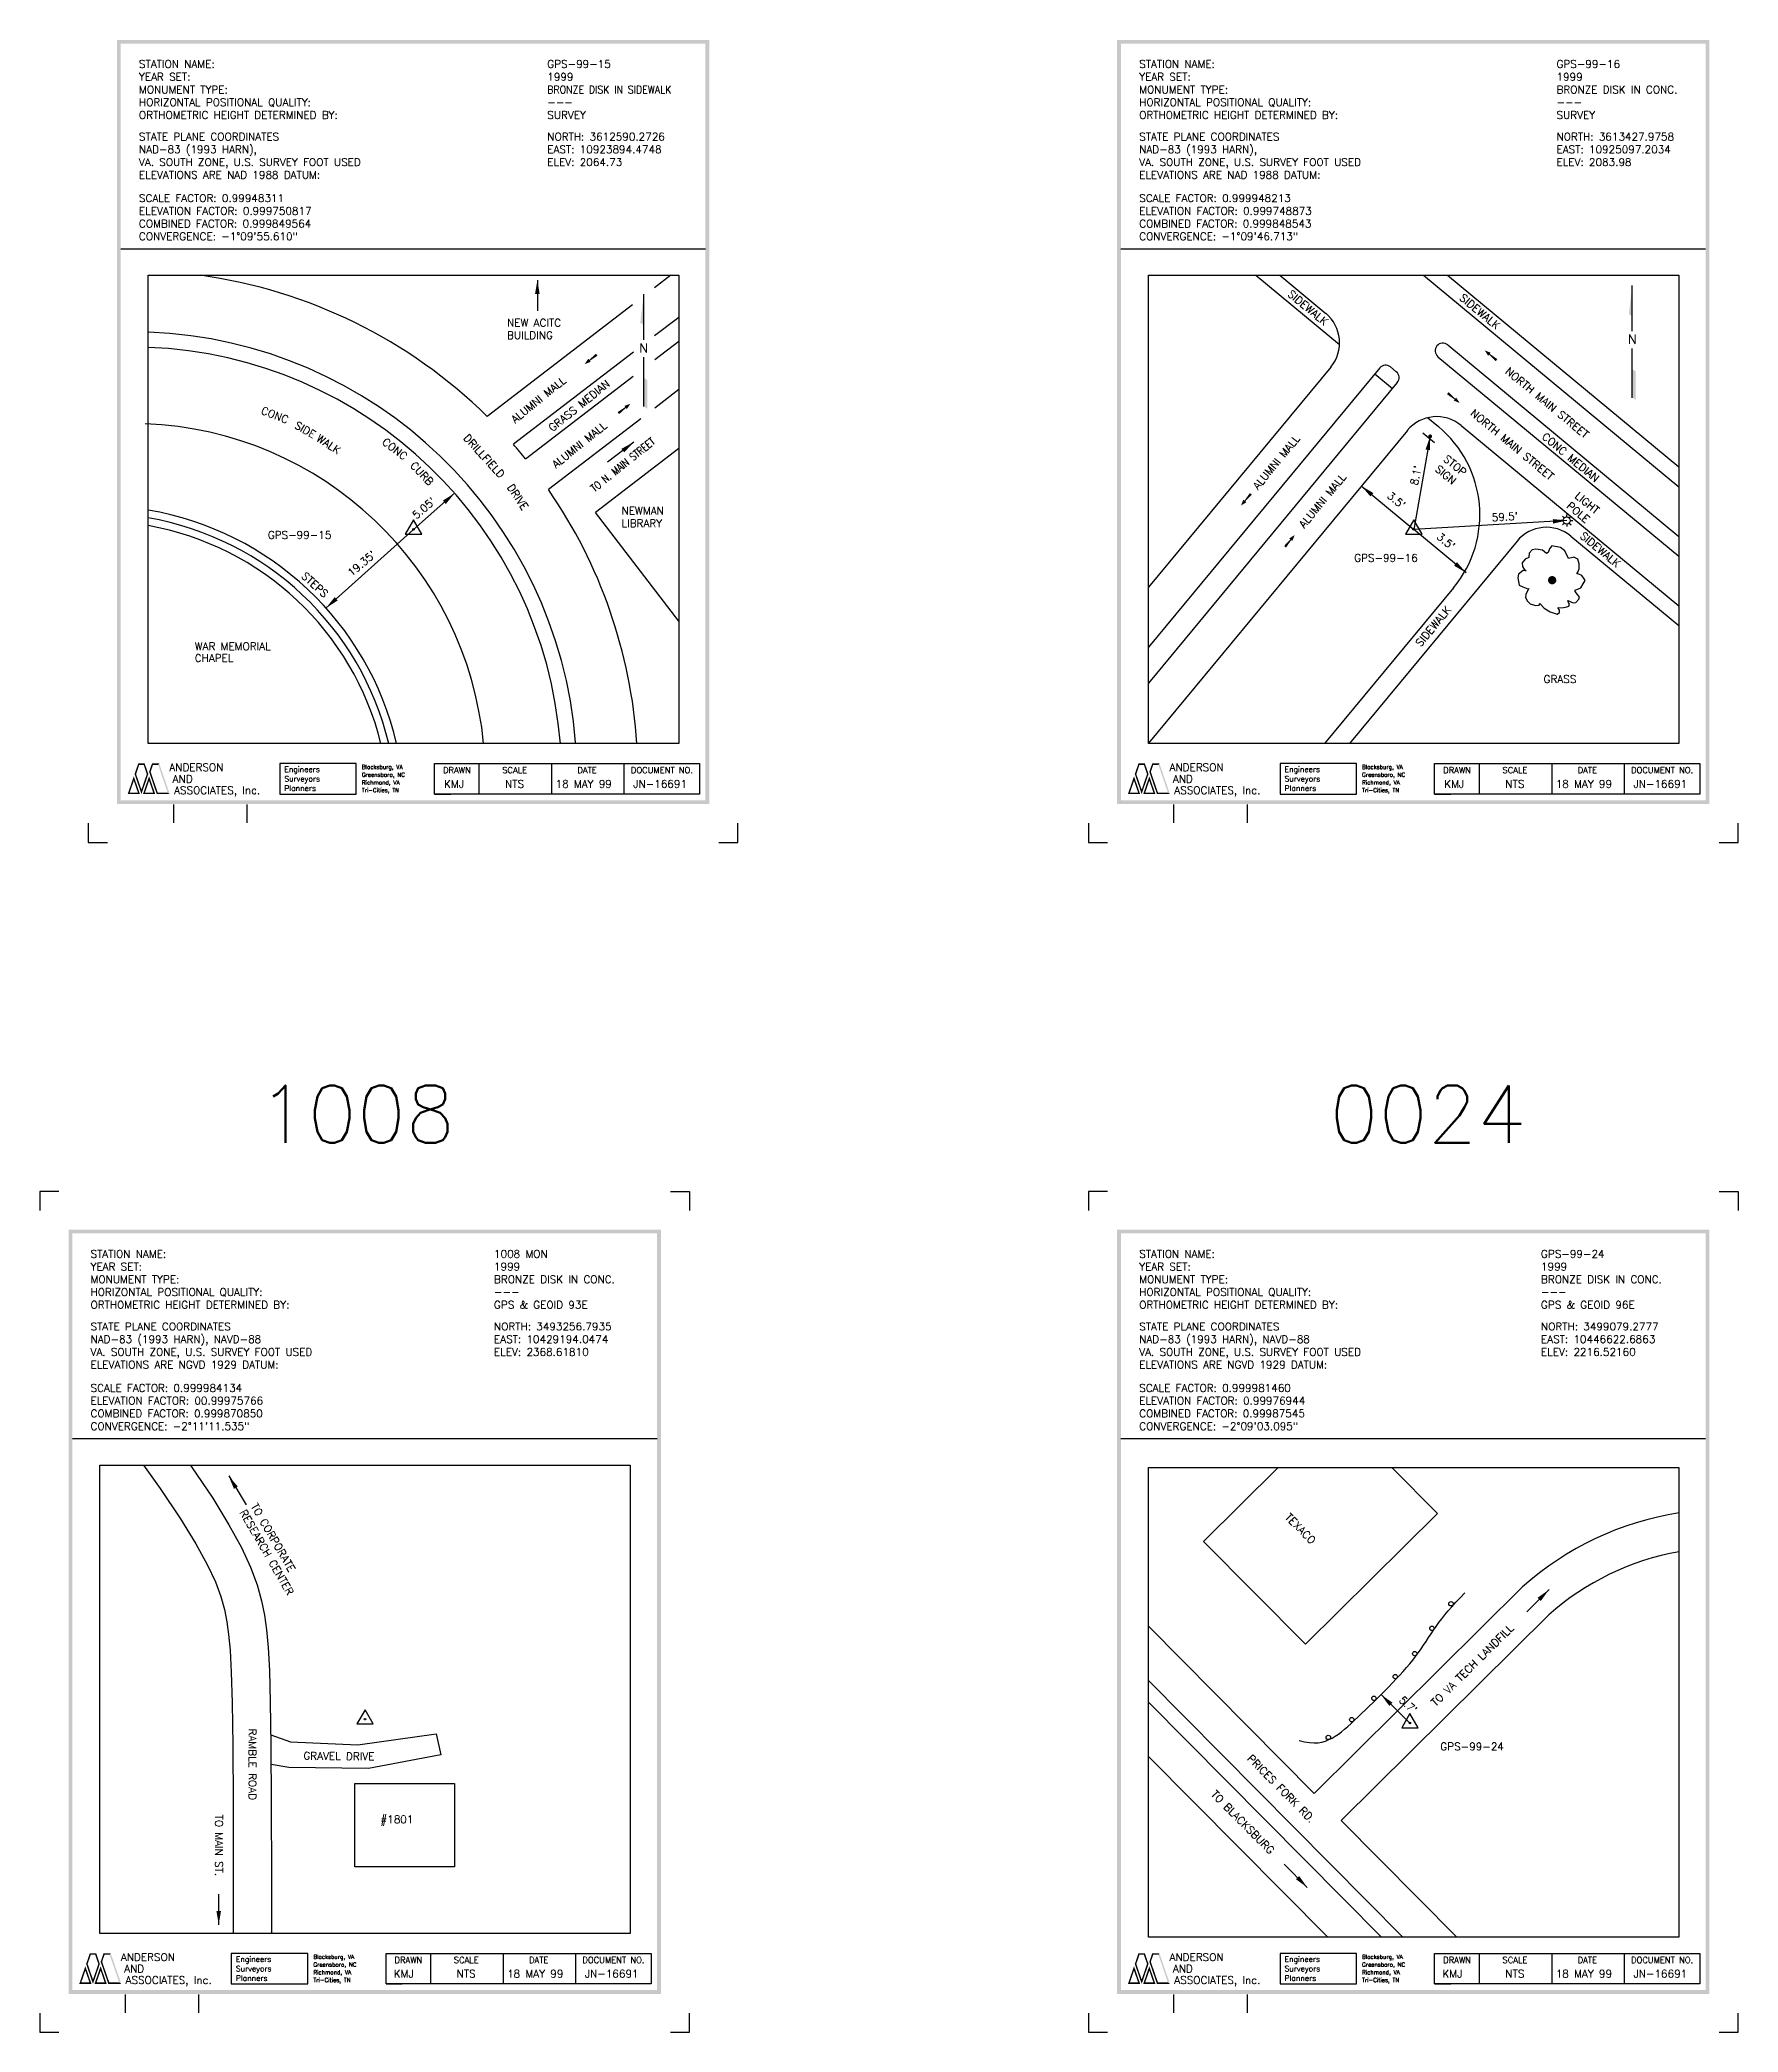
# Model space of a CAD drawing. Extents: x 8 to 108, y -27 to 17.
# Drawn here: x 86.19 to 108.41, y -26.92 to -0.85 of the extents above; entities that cross this region are included whole.
import ezdxf
from ezdxf.enums import TextEntityAlignment as Align

# ---------------------------------------------------------------- set-up
doc = ezdxf.new("R2010")
doc.units = 0
doc.header["$LTSCALE"] = 0.5
doc.header["$MEASUREMENT"] = 0
doc.linetypes.add('CENTER2', pattern=[1.125, 0.75, -0.125, 0.125, -0.125])
doc.layers.get('0').update_dxf_attribs({"linetype": 'CONTINUOUS'})
for name, color, linetype in [('BLDG', 2, 'CONTINUOUS'), ('DWGINFO', 7, 'CONTINUOUS'), ('MISC', 7, 'CONTINUOUS'), ('MON', 6, 'CONTINUOUS'), ('N-ARROW', 7, 'CONTINUOUS'), ('ROAD', 1, 'CONTINUOUS'), ('SHT1', 1, 'CONTINUOUS'), ('SHT7', 7, 'CONTINUOUS'), ('SHTTRIM', 7, 'CONTINUOUS'), ('TXT1', 1, 'CONTINUOUS'), ('TXT2', 2, 'CONTINUOUS'), ('TXT7', 7, 'CONTINUOUS'), ('UTIL', 7, 'CONTINUOUS')]:
    doc.layers.add(name, color=color, linetype=linetype)
doc.styles.add('SHT', font='romans.shx')
doc.styles.get("Standard").update_dxf_attribs({"font": 'ROMANS'})
doc.dimstyles.get("Standard").update_dxf_attribs({"dimtxt": 0.18, "dimasz": 0.18, "dimexe": 0.18, "dimexo": 0.0625, "dimgap": 0.09, "dimtad": 0, "dimtih": 1, "dimtoh": 1, "dimdec": 4, "dimzin": 0, "dimtxsty": 'STANDARD', "dimcen": 0.09, "dimazin": 3, "dimtfac": 1, "dimtdec": 4, "dimtofl": 0, "dimtmove": 0, "dimatfit": 3, "dimtolj": 1, "dimtzin": 0})

# ---------------------------------------------------------------- blocks, each defined once
blk = doc.blocks.new('DWGINFO')
for p, q in [((2.602, 1.704), (2.602, 2.004)), ((3.802, 1.704), (3.802, 2.004))]:
    blk.add_line(p, q)
at = {"flags": 2}
blk.add_attdef('DWGNAME', text='', height=0.1, dxfattribs=at).set_placement((2.502, 1.804), align=Align.RIGHT)
blk.add_attdef('DWGEDITDATE', text='', height=0.1, dxfattribs=at).set_placement((3.202, 1.804), align=Align.CENTER)
blk.add_attdef('DWGBY', (3.902, 1.804), '', height=0.1, dxfattribs=at)
blk = doc.blocks.new('NEWLOGOSOLID', base_point=(1, 1))
for points in [[(1.225, 1.653447), (1.275, 1.653447), (1.344328, 2), (1.377972, 1.9525)], [(1.344328, 2), (1.377972, 1.9525), (1.555672, 2), (1.522028, 1.9525)], [(1.555672, 2), (1.522028, 1.9525), (1.675, 1.653447), (1.625, 1.653447)], [(1.7, 1.726053), (1.75, 1.726053), (1.794328, 2), (1.827972, 1.9525)], [(1.794328, 2), (1.827972, 1.9525), (2.030672, 2), (1.997028, 1.9525)], [(2.030672, 2), (1.997028, 1.9525), (2.375, 1), (2.308644, 1.0475)], [(1, 1), (1.066356, 1.0475), (1.2, 1.580842), (1.2, 1.435632)], [(1.2, 1.580842), (1.2, 1.435632), (1.4, 1), (1.333644, 1.0475)], [(1.45, 1), (1.45, 1.145211), (1.225, 1.653447), (1.275, 1.653447)], [(1.675, 1.653447), (1.625, 1.653447), (1.45, 1), (1.45, 1.145211)], [(1.5, 1), (1.566356, 1.0475), (1.7, 1.580842), (1.7, 1.435632)], [(1.95, 1), (1.983644, 1.0475), (1.7, 1.726053), (1.75, 1.726053)], [(1.7, 1.580842), (1.7, 1.435632), (1.9, 1), (1.833644, 1.0475)], [(1.4, 1), (1.333644, 1.0475), (1, 1), (1.066356, 1.0475)], [(1.9, 1), (1.833644, 1.0475), (1.5, 1), (1.566356, 1.0475)], [(2.375, 1), (2.308644, 1.0475), (1.95, 1), (1.983644, 1.0475)]]:
    blk.add_solid(points)
blk = doc.blocks.new('SP-HORIZ')
blk.add_lwpolyline([(0, 0.062), (-0.054, -0.031), (0.054, -0.031)], close=True)
at = {"const_width": 0.005}
blk.add_lwpolyline([(-0.002, 0, 1), (0.002, 0, 1)], format="xyb", close=True, dxfattribs=at)
blk.add_circle((0, 0), 0.005)
blk = doc.blocks.new('N-ARROW')
for p, q in [((0, 0.14), (0, 0.94)), ((0, -1.02), (0, -0.16))]:
    blk.add_line(p, q)
for points in [[(0, 0.4), (-0.06, 0.44), (0, 0.94)], [(0, -1.02), (0.06, -1.06), (0, -0.52), (0.06, -0.56)]]:
    blk.add_solid(points)
blk.add_text('N', height=0.16).set_placement((0, 0), align=Align.MIDDLE)
blk = doc.blocks.new('SP-SIGN')
blk.add_line((-0.1, 0.02903), (0.1, 0.02903))
at = {"const_width": 0.025}
blk.add_lwpolyline([(-0.0125, 0, 1), (0.0125, 0, 1)], format="xyb", close=True, dxfattribs=at)
blk = doc.blocks.new('SP-LIGHT')
for p, q in [((-0.046875, 0), (-0.08, 0)), ((-0.033308, 0.033308), (-0.056731, 0.056731)), ((0, 0.047105), (0, 0.08023)), ((0.033146, 0.033146), (0.056569, 0.056569)), ((0.046875, 0), (0.08, 0)), ((-0.033146, -0.033146), (-0.056569, -0.056569)), ((0, -0.046875), (0, -0.08)), ((0.033146, -0.033146), (0.056569, -0.056569))]:
    blk.add_line(p, q)
blk.add_circle((0, 0), 0.046875)
blk = doc.blocks.new('SP-DIR')
for points in [[(-0.2, 0.016), (-0.08, 0.007), (-0.2, -0.017), (-0.08, -0.007)], [(-0.08, 0.026), (0, 0), (-0.08, -0.026)]]:
    blk.add_solid(points)

msp = doc.modelspace()

# ---------------------------------------------------------------- linework, layer by layer
at = {"color": 4}
msp.add_lwpolyline([(106.194, -7.639), (106.147, -7.538), (106.089, -7.491), (105.974, -7.473), (105.944, -7.509), (105.927, -7.557), (105.905, -7.57), (105.854, -7.527), (105.766, -7.516), (105.717, -7.522), (105.679, -7.568), (105.675, -7.626), (105.675, -7.626), (105.625, -7.647), (105.587, -7.693), (105.59, -7.741), (105.615, -7.777), (105.64, -7.798), (105.599, -7.795), (105.541, -7.84), (105.53, -7.892), (105.55, -7.986), (105.596, -8.008), (105.662, -8.033), (105.676, -8.029), (105.636, -8.103), (105.632, -8.147), (105.656, -8.197), (105.694, -8.229), (105.761, -8.253), (105.809, -8.247), (105.818, -8.223), (105.824, -8.228), (105.874, -8.285), (105.952, -8.335), (106.046, -8.366), (106.075, -8.343), (106.077, -8.314), (106.053, -8.279), (106.059, -8.284), (106.128, -8.279), (106.17, -8.268), (106.198, -8.26), (106.207, -8.236), (106.195, -8.211), (106.183, -8.186), (106.256, -8.216), (106.291, -8.213), (106.329, -8.167), (106.337, -8.144), (106.313, -8.108), (106.282, -8.067), (106.283, -8.053), (106.354, -8.019), (106.386, -7.968), (106.41, -7.926), (106.398, -7.901), (106.367, -7.86), (106.328, -7.842), (106.301, -7.836), (106.301, -7.836), (106.316, -7.817), (106.333, -7.77), (106.332, -7.707), (106.316, -7.647), (106.264, -7.619), (106.25, -7.623)], close=True, dxfattribs=at)
at = {"color": 4, "const_width": 0.0541}
msp.add_lwpolyline([(105.959, -7.904, 1), (106.001, -7.938, 1)], format="xyb", close=True, dxfattribs=at)
at = {"layer": 'BLDG', "linetype": 'CONTINUOUS'}
for p in [(94.552, -6.199), (94.552, -8.455)]:
    msp.add_line(p, (93.463, -7.035), dxfattribs=at)
msp.add_lwpolyline([(102.395, -19.532), (101.42, -20.498), (102.752, -21.842), (104.478, -20.131), (103.884, -19.532)], dxfattribs=at)
msp.add_lwpolyline([(90.312, -23.667), (91.619, -23.667), (91.619, -24.755), (90.312, -24.755)], close=True, dxfattribs=at)
at = {"layer": 'MISC', "linetype": 'CONTINUOUS'}
for p, q in [((102.101, -3.931), (103.197, -4.838)), ((104.61, -3.931), (107.639, -6.438)), ((103.66, -5.221), (103.891, -5.412)), ((104.353, -5.795), (104.491, -5.909)), ((105.52, -7.41), (103.328, -10.059)), ((106.224, -7.344), (107.639, -8.515)), ((104.69, -8.021), (103.003, -10.059)), ((89.214, -23.029), (89.471, -23.121)), ((89.471, -23.121), (90.354, -23.159)), ((90.354, -23.159), (91.377, -23.014)), ((91.377, -23.014), (91.44, -23.292)), ((89.452, -23.456), (89.218, -23.419)), ((90.493, -23.468), (89.452, -23.456)), ((91.44, -23.292), (90.493, -23.468))]:
    msp.add_line(p, q, dxfattribs=at)
msp.add_lwpolyline([(102.669, -23.104), (102.741, -23.121), (102.805, -23.131), (102.864, -23.134), (102.918, -23.132), (102.968, -23.123), (103.015, -23.11), (103.059, -23.092), (103.101, -23.071), (103.142, -23.046), (103.183, -23.018), (103.224, -22.988), (103.265, -22.954), (103.307, -22.918), (103.349, -22.88), (103.393, -22.839), (103.439, -22.796), (103.487, -22.75), (103.536, -22.703), (103.587, -22.654), (103.638, -22.604), (103.69, -22.553), (103.742, -22.502), (103.793, -22.45), (103.843, -22.399), (103.892, -22.348), (103.94, -22.298), (103.986, -22.248), (104.031, -22.198), (104.074, -22.149), (104.116, -22.1), (104.155, -22.051), (104.193, -22.002), (104.229, -21.953), (104.264, -21.904), (104.297, -21.855), (104.33, -21.806), (104.362, -21.757), (104.395, -21.708), (104.428, -21.659), (104.462, -21.61), (104.498, -21.561), (104.535, -21.511), (104.575, -21.46), (104.619, -21.408), (104.666, -21.353), (104.718, -21.295), (104.776, -21.235), (104.839, -21.17)], dxfattribs=at)
for centre in [(104.656, -21.314), (104.406, -21.635), (104.182, -21.966), (103.927, -22.267), (103.648, -22.551), (103.357, -22.83), (103.051, -23.063)]:
    msp.add_circle(centre, 0.0288, dxfattribs=at)
for centre, radius, start, end in [((87.391, -10.499), 5.629, 4.4827, 87.7525), ((87.391, -10.499), 4.629, 5.4538, 87.7525), ((103.534, -7.065), 1.5, 320.3793, 50.3793), ((86.938, -10.976), 4.029, 13.1626, 80.3693), ((86.938, -10.976), 3.929, 13.5039, 80.1218), ((86.938, -10.976), 3.829, 13.8635, 79.8611), ((105.905, -7.729), 0.5, 50.3793, 140.3793)]:
    msp.add_arc(centre, radius, start, end, dxfattribs=at)
at = {"layer": 'ROAD', "linetype": 'CONTINUOUS'}
for p, q in [((94.449, -3.931), (94.233, -4.097)), ((102.415, -3.931), (103.017, -4.429)), ((104.296, -3.931), (107.639, -6.698)), ((93.945, -4.317), (92.044, -5.777)), ((94.552, -4.482), (94.235, -4.725)), ((93.959, -4.937), (92.388, -6.143)), ((94.552, -4.797), (94.239, -5.038)), ((104.613, -4.842), (107.639, -7.347)), ((103.083, -5.133), (100.698, -8.014)), ((103.723, -5.144), (100.698, -8.798)), ((103.864, -5.131), (103.941, -5.194)), ((104.485, -4.996), (107.639, -7.607)), ((93.957, -5.254), (92.549, -6.335)), ((94.552, -5.427), (94.239, -5.668)), ((103.954, -5.335), (100.698, -9.268)), ((94.056, -5.808), (92.848, -6.735)), ((104.085, -5.962), (100.698, -10.052)), ((104.789, -5.896), (107.639, -8.256)), ((105.593, -21.094), (102.867, -23.796)), ((100.698, -21.607), (102.867, -23.796)), ((105.936, -21.459), (103.219, -24.151)), ((100.698, -22.317), (104.028, -25.677)), ((100.698, -22.601), (103.746, -25.677)), ((100.698, -23.312), (103.043, -25.677)), ((103.219, -24.151), (104.732, -25.677))]:
    msp.add_line(p, q, dxfattribs=at)
for points in [[(87.612, -3.931), (94.552, -3.931), (94.552, -10.059), (87.612, -10.059)], [(100.698, -3.931), (107.639, -3.931), (107.639, -10.059), (100.698, -10.059)], [(86.978, -19.499), (93.918, -19.499), (93.918, -25.627), (86.978, -25.627)], [(100.698, -19.532), (107.639, -19.532), (107.639, -25.677), (100.698, -25.677)]]:
    msp.add_lwpolyline(points, close=True, dxfattribs=at)
for points in [[(87.551, -19.499), (87.767, -19.805), (88.033, -20.203), (88.235, -20.531), (88.384, -20.802), (88.49, -21.028), (88.561, -21.219), (88.607, -21.389), (88.638, -21.55), (88.663, -21.716), (88.682, -21.923), (88.697, -22.209), (88.709, -22.612), (88.716, -23.17), (88.721, -23.922), (88.724, -24.907), (88.724, -25.627)], [(88.163, -19.499), (88.179, -19.522), (88.454, -19.933), (88.667, -20.279), (88.831, -20.576), (88.951, -20.835), (89.037, -21.067), (89.094, -21.276), (89.131, -21.465), (89.159, -21.656), (89.181, -21.886), (89.197, -22.189), (89.208, -22.601), (89.216, -23.165), (89.221, -23.92), (89.224, -24.906), (89.224, -25.627)]]:
    msp.add_lwpolyline(points, dxfattribs=at)
for centre, radius, start, end in [((87.391, -10.499), 6.629, 45.4215, 82.2217), ((102.698, -4.814), 0.5, 320.3793, 50.3793), ((87.391, -10.499), 5.829, 4.4827, 87.7525), ((103.8, -5.208), 0.1, 50.3793, 140.3793), ((103.877, -5.271), 0.1, 320.3793, 50.3793), ((104.47, -6.281), 0.5, 50.3793, 140.3793), ((87.391, -10.499), 6.629, 38.9141, 41.0771), ((87.391, -10.499), 6.629, 3.8054, 34.5911), ((108.248, -24.058), 3.979, 98.7962, 131.8498), ((108.248, -24.058), 3.479, 100.0728, 131.649)]:
    msp.add_arc(centre, radius, start, end, dxfattribs=at)
at = {"layer": 'SHT1'}
for p, q in [((91.942, -10.719), (91.942, -10.319)), ((92.892, -10.719), (92.892, -10.319)), ((93.84, -10.719), (93.84, -10.319)), ((105.029, -10.719), (105.029, -10.319)), ((105.979, -10.719), (105.979, -10.319)), ((106.926, -10.719), (106.926, -10.319)), ((91.308, -26.288), (91.308, -25.888)), ((92.258, -26.288), (92.258, -25.888)), ((93.206, -26.288), (93.206, -25.888)), ((105.029, -26.288), (105.029, -25.888)), ((105.979, -26.288), (105.979, -25.888)), ((106.926, -26.288), (106.926, -25.888))]:
    msp.add_line(p, q, dxfattribs=at)
for points in [[(89.332, -10.719), (90.332, -10.719), (90.332, -10.319), (89.332, -10.319), (89.332, -10.719)], [(91.355, -10.319), (91.355, -10.319), (91.526, -10.319)], [(102.419, -10.719), (103.418, -10.719), (103.418, -10.319), (102.419, -10.319), (102.419, -10.719)], [(104.442, -10.319), (104.442, -10.319), (104.613, -10.319)], [(91.355, -10.719), (91.568, -10.719)], [(104.442, -10.719), (104.655, -10.719)], [(88.698, -26.288), (89.698, -26.288), (89.698, -25.888), (88.698, -25.888), (88.698, -26.288)], [(90.722, -25.888), (90.722, -25.888), (90.892, -25.888)], [(102.419, -26.288), (103.418, -26.288), (103.418, -25.888), (102.419, -25.888), (102.419, -26.288)], [(104.442, -25.888), (104.442, -25.888), (104.613, -25.888)], [(104.442, -25.888), (104.442, -25.888), (104.613, -25.888)], [(90.722, -26.288), (90.934, -26.288)], [(104.442, -26.288), (104.655, -26.288)]]:
    msp.add_lwpolyline(points, dxfattribs=at)
for points in [[(91.355, -10.319), (94.825, -10.319), (94.825, -10.719), (91.355, -10.719)], [(104.442, -10.319), (107.911, -10.319), (107.911, -10.719), (104.442, -10.719)], [(90.722, -25.888), (94.191, -25.888), (94.191, -26.288), (90.722, -26.288)], [(104.442, -25.888), (107.911, -25.888), (107.911, -26.288), (104.442, -26.288)]]:
    msp.add_lwpolyline(points, close=True, dxfattribs=at)
for points in [[(87.202, -0.851), (94.952, -0.851), (87.202, -0.901), (94.952, -0.901)], [(87.202, -0.901), (87.252, -0.901), (87.202, -10.801), (87.252, -10.801)], [(94.902, -0.901), (94.952, -0.901), (94.902, -10.801), (94.952, -10.801)], [(100.288, -0.851), (108.038, -0.851), (100.288, -0.901), (108.038, -0.901)], [(100.288, -0.901), (100.338, -0.901), (100.288, -10.801), (100.338, -10.801)], [(107.988, -0.901), (108.038, -0.901), (107.988, -10.801), (108.038, -10.801)], [(87.202, -10.801), (94.952, -10.801), (87.202, -10.851), (94.952, -10.851)], [(100.288, -10.801), (108.038, -10.801), (100.288, -10.851), (108.038, -10.851)], [(86.568, -16.419), (94.318, -16.419), (86.568, -16.469), (94.318, -16.469)], [(100.288, -16.419), (108.038, -16.419), (100.288, -16.469), (108.038, -16.469)], [(86.568, -16.469), (86.618, -16.469), (86.568, -26.369), (86.618, -26.369)], [(94.268, -16.469), (94.318, -16.469), (94.268, -26.369), (94.318, -26.369)], [(100.288, -16.469), (100.338, -16.469), (100.288, -26.369), (100.338, -26.369)], [(107.988, -16.469), (108.038, -16.469), (107.988, -26.369), (108.038, -26.369)], [(86.568, -26.369), (94.318, -26.369), (86.568, -26.419), (94.318, -26.419)], [(100.288, -26.369), (108.038, -26.369), (100.288, -26.419), (108.038, -26.419)]]:
    msp.add_solid(points, dxfattribs=at)
at = {"layer": 'SHTTRIM'}
for p, q in [((86.193, -15.919), (86.193, -16.169)), ((86.443, -15.919), (86.193, -15.919)), ((94.443, -15.919), (94.693, -15.919)), ((94.693, -15.919), (94.693, -16.169)), ((99.913, -15.919), (99.913, -16.169)), ((100.163, -15.919), (99.913, -15.919)), ((108.163, -15.919), (108.413, -15.919)), ((108.413, -15.919), (108.413, -16.169))]:
    msp.add_line(p, q, dxfattribs=at)
for points in [[(86.827, -11.101), (86.827, -11.351), (87.077, -11.351)], [(95.077, -11.351), (95.327, -11.351), (95.327, -11.101)], [(99.913, -11.101), (99.913, -11.351), (100.163, -11.351)], [(108.163, -11.351), (108.413, -11.351), (108.413, -11.101)], [(86.193, -26.669), (86.193, -26.919), (86.443, -26.919)], [(94.443, -26.919), (94.693, -26.919), (94.693, -26.669)], [(99.913, -26.669), (99.913, -26.919), (100.163, -26.919)], [(108.163, -26.919), (108.413, -26.919), (108.413, -26.669)]]:
    msp.add_lwpolyline(points, dxfattribs=at)
at = {"layer": 'TXT1'}
for p, q in [((87.252, -3.583), (94.902, -3.583)), ((100.338, -3.583), (107.988, -3.583)), ((86.618, -19.151), (94.268, -19.151)), ((100.338, -19.151), (107.988, -19.151))]:
    msp.add_line(p, q, dxfattribs=at)
at = {"layer": 'TXT1', "linetype": 'CONTINUOUS'}
msp.add_line((104.472, -4.855), (104.472, -4.855), dxfattribs=at)
for start, end in [(140.3793, 230.3793), (50.3793, 140.3793)]:
    msp.add_arc((104.549, -4.919), 0.1, start, end, dxfattribs=at)

# ---------------------------------------------------------------- block references
at = {"layer": 'DWGINFO', "xscale": 0.8, "yscale": 0.8, "zscale": 0.8}
for p in [(85.864, -12.459), (98.95, -12.459), (85.23, -28.028), (98.95, -28.028)]:
    msp.add_blockref('DWGINFO', p, dxfattribs=at)
at = {"layer": 'MISC', "linetype": 'CONTINUOUS', "rotation": 140.3793463385868}
msp.add_blockref('SP-SIGN', (104.384, -6.038), dxfattribs=at)
at = {"layer": 'MON', "linetype": 'CONTINUOUS', "xscale": 2, "yscale": 2, "zscale": 2}
for p in [(91.082, -7.256), (91.082, -7.256), (90.448, -22.824), (104.119, -22.874)]:
    msp.add_blockref('SP-HORIZ', p, dxfattribs=at)
at = {"layer": 'MON', "linetype": 'CONTINUOUS', "xscale": 2, "yscale": 2, "zscale": 2, "rotation": 0.3793463385868545}
msp.add_blockref('SP-HORIZ', (104.169, -7.256), dxfattribs=at)
at = {"layer": 'N-ARROW', "linetype": 'CENTER2', "xscale": 0.75, "yscale": 0.75, "zscale": 0.75}
for p in [(107.028, -4.768), (94.094, -4.882)]:
    msp.add_blockref('N-ARROW', p, dxfattribs=at)
at = {"layer": 'SHT1', "xscale": 0.4, "yscale": 0.4, "zscale": 0.4}
for p in [(87.342, -10.719), (100.429, -10.719), (86.708, -26.288), (100.429, -26.288)]:
    msp.add_blockref('NEWLOGOSOLID', p, dxfattribs=at)
at = {"layer": 'TXT7', "linetype": 'CONTINUOUS'}
for p, rotation in [((93.321, -5.093), 217.6254936892409), ((105.098, -4.914), 140.2169499697339), ((104.769, -5.601), 320.5654434432176), ((93.92, -5.612), 37.6254936892409), ((101.908, -6.944), 229.482316256101), ((102.611, -7.329), 50.63377541557867)]:
    msp.add_blockref('SP-DIR', p, dxfattribs=dict(at, rotation=rotation))
at = {"layer": 'UTIL', "linetype": 'CONTINUOUS'}
msp.add_blockref('SP-LIGHT', (106.17, -7.14), dxfattribs=at)

# ---------------------------------------------------------------- texts
at = {"layer": 'MON', "linetype": 'CONTINUOUS'}
for s, rotation, p in [("8.1'", 77.9131, (104.219, -6.686)), ("3.5'", 320.3793, (103.811, -6.831)), ("5.05'", 40.1655, (91.119, -7.126)), ("59.5'", 3.3114, (105.192, -7.151)), ("19.35'", 40.1655, (90.271, -7.878)), ("3.5'", 320.3793, (104.459, -7.368)), ("5.7'", 317.6598, (103.967, -22.587))]:
    msp.add_text(s, height=0.1, rotation=rotation, dxfattribs=at).set_placement(p)
at = {"layer": 'MON'}
for s, p in [('GPS-99-15', (89.176, -7.379)), ('GPS-99-16', (103.39, -7.679)), ('GPS-99-24', (104.517, -23.231))]:
    msp.add_text(s, height=0.1, dxfattribs=at).set_placement(p)
at = {"layer": 'MON', "linetype": 'CONTINUOUS', "insert": (104.079, -7.256), "char_height": 0.18, "attachment_point": 6}
msp.add_mtext('\\A1;', dxfattribs=at)
at = {"layer": 'ROAD', "linetype": 'CONTINUOUS'}
for s, p in [('WAR MEMORIAL', (88.219, -8.836)), ('CHAPEL', (88.219, -8.99))]:
    msp.add_text(s, height=0.1, dxfattribs=at).set_placement(p)
at = {"layer": 'SHT1', "style": 'SHT'}
for s, p in [('ANDERSON', (87.887, -10.419)), ('ANDERSON', (100.974, -10.419)), (' AND', (87.862, -10.571)), ('  ASSOCIATES, Inc.', (87.812, -10.719)), (' AND', (100.949, -10.571)), ('  ASSOCIATES, Inc.', (100.899, -10.719)), ('ANDERSON', (87.253, -25.988)), (' AND', (87.228, -26.139)), ('ANDERSON', (100.974, -25.988)), (' AND', (100.949, -26.139)), ('  ASSOCIATES, Inc.', (87.178, -26.288)), ('  ASSOCIATES, Inc.', (100.899, -26.288))]:
    msp.add_text(s, height=0.1, dxfattribs=at).set_placement(p)
at = {"layer": 'SHT7', "style": 'SHT'}
for s, p in [('Engineers', (89.392, -10.431)), ('Engineers', (102.479, -10.431)), ('Surveyors', (89.392, -10.555)), ('Planners', (89.392, -10.679)), ('Surveyors', (102.479, -10.555)), ('Planners', (102.479, -10.679)), ('Surveyors', (88.758, -26.124)), ('Engineers', (88.758, -26)), ('Surveyors', (102.479, -26.124)), ('Engineers', (102.479, -26)), ('Planners', (88.758, -26.248)), ('Planners', (102.479, -26.248))]:
    msp.add_text(s, height=0.072, dxfattribs=at).set_placement(p)
at = {"layer": 'SHT7', "color": 7, "style": 'SHT'}
for s, p in [('Blacksburg, VA', (90.406, -10.392)), ('Blacksburg, VA', (103.493, -10.392)), ('Tri-Cities, TN', (90.406, -10.695)), ('Greensboro, NC', (90.406, -10.493)), ('Richmond, VA', (90.406, -10.594)), ('Tri-Cities, TN', (103.493, -10.695)), ('Greensboro, NC', (103.493, -10.493)), ('Richmond, VA', (103.493, -10.594)), ('Greensboro, NC', (89.772, -26.062)), ('Blacksburg, VA', (89.772, -25.96)), ('Greensboro, NC', (103.493, -26.062)), ('Blacksburg, VA', (103.493, -25.96)), ('Tri-Cities, TN', (89.772, -26.264)), ('Richmond, VA', (89.772, -26.163)), ('Tri-Cities, TN', (103.493, -26.264)), ('Richmond, VA', (103.493, -26.163))]:
    msp.add_text(s, height=0.05369, dxfattribs=at).set_placement(p)
at = {"layer": 'SHT7', "style": 'SHT'}
for s, p in [('DRAWN', (91.649, -10.446)), ('SCALE', (92.406, -10.446)), ('DATE', (93.353, -10.446)), ('DOCUMENT NO.', (94.332, -10.446)), ('DRAWN', (104.736, -10.446)), ('SCALE', (105.493, -10.446)), ('DATE', (106.44, -10.446)), ('DOCUMENT NO.', (107.419, -10.446)), ('DRAWN', (91.015, -26.015)), ('SCALE', (91.772, -26.015)), ('DATE', (92.72, -26.015)), ('DOCUMENT NO.', (93.698, -26.015)), ('DRAWN', (104.736, -26.015)), ('SCALE', (105.493, -26.015)), ('DATE', (106.44, -26.015)), ('DOCUMENT NO.', (107.419, -26.015))]:
    msp.add_text(s, height=0.08, dxfattribs=at).set_placement(p, align=Align.CENTER)
at = {"layer": 'TXT1'}
for s, p in [('YEAR SET:', (87.49, -1.384)), ('STATION NAME:', (87.49, -1.217)), ('GPS-99-15', (92.832, -1.217)), ('1999', (92.832, -1.384)), ('YEAR SET:', (100.577, -1.384)), ('STATION NAME:', (100.577, -1.217)), ('GPS-99-16', (106.037, -1.217)), ('1999', (106.037, -1.384)), ('MONUMENT TYPE:', (87.49, -1.551)), ('MONUMENT TYPE:', (100.577, -1.551)), ('BRONZE DISK IN CONC.', (106.037, -1.551)), ('ORTHOMETRIC HEIGHT DETERMINED BY:', (87.49, -1.884)), ('HORIZONTAL POSITIONAL QUALITY:', (87.49, -1.717)), ('SURVEY', (92.832, -1.884)), ('---', (92.832, -1.717)), ('ORTHOMETRIC HEIGHT DETERMINED BY:', (100.577, -1.884)), ('HORIZONTAL POSITIONAL QUALITY:', (100.577, -1.717)), ('SURVEY', (106.037, -1.884)), ('---', (106.037, -1.717)), ('STATE PLANE COORDINATES', (87.49, -2.167)), ('NORTH: 3612590.2726', (92.832, -2.167)), ('STATE PLANE COORDINATES', (100.577, -2.167)), ('NORTH: 3613427.9758', (106.037, -2.167)), ('NAD-83 (1993 HARN),', (87.49, -2.334)), ('EAST: 10923894.4748', (92.832, -2.334)), ('NAD-83 (1993 HARN), ', (100.577, -2.334)), ('EAST: 10925097.2034', (106.037, -2.334)), ('VA. SOUTH ZONE, U.S. SURVEY FOOT USED', (87.49, -2.501)), ('ELEVATIONS ARE NAD 1988 DATUM:', (87.49, -2.667)), ('ELEV: 2064.73', (92.832, -2.501)), ('VA. SOUTH ZONE, U.S. SURVEY FOOT USED', (100.577, -2.501)), ('ELEVATIONS ARE NAD 1988 DATUM:', (100.577, -2.667)), ('ELEV: 2083.98', (106.037, -2.501)), ('SCALE FACTOR: 0.99948311', (87.49, -2.972)), ('ELEVATION FACTOR: 0.999750817', (87.49, -3.139)), ('SCALE FACTOR: 0.999948213', (100.577, -2.972)), ('ELEVATION FACTOR: 0.999748873', (100.577, -3.139)), ('COMBINED FACTOR: 0.999849564', (87.49, -3.305)), ('CONVERGENCE: -1%%d09\'55.610"', (87.49, -3.472)), ('COMBINED FACTOR: 0.999848543', (100.577, -3.305)), ('CONVERGENCE: -1%%d09\'46.713"', (100.577, -3.472)), ('KMJ', (91.481, -10.636)), ('NTS', (92.28, -10.636)), ('18 MAY 99', (92.94, -10.636)), ('JN-16691', (93.957, -10.636)), ('KMJ', (104.568, -10.636)), ('NTS', (105.367, -10.636)), ('18 MAY 99', (106.027, -10.636)), ('JN-16691', (107.044, -10.636)), ('YEAR SET:', (86.856, -16.952)), ('STATION NAME:', (86.856, -16.786)), ('1008 MON', (92.135, -16.786)), ('1999', (92.135, -16.952)), ('YEAR SET:', (100.577, -16.952)), ('STATION NAME:', (100.577, -16.786)), ('GPS-99-24', (105.834, -16.786)), ('1999', (105.834, -16.952)), ('MONUMENT TYPE:', (86.856, -17.119)), ('HORIZONTAL POSITIONAL QUALITY:', (86.856, -17.286)), ('BRONZE DISK IN CONC.', (92.135, -17.119)), ('MONUMENT TYPE:', (100.577, -17.119)), ('HORIZONTAL POSITIONAL QUALITY:', (100.577, -17.286)), ('BRONZE DISK IN CONC.', (105.834, -17.119)), ('ORTHOMETRIC HEIGHT DETERMINED BY:', (86.856, -17.452)), ('GPS & GEOID 93E', (92.135, -17.452)), ('---', (92.135, -17.286)), ('ORTHOMETRIC HEIGHT DETERMINED BY:', (100.577, -17.452)), ('GPS & GEOID 96E', (105.834, -17.452)), ('---', (105.834, -17.286)), ('STATE PLANE COORDINATES', (86.856, -17.736)), ('NORTH: 3493256.7935', (92.135, -17.736)), ('STATE PLANE COORDINATES', (100.577, -17.736)), ('NORTH: 3499079.2777', (105.834, -17.736)), ('VA. SOUTH ZONE, U.S. SURVEY FOOT USED', (86.856, -18.069)), ('NAD-83 (1993 HARN), NAVD-88', (86.856, -17.902)), ('EAST: 10429194.0474', (92.135, -17.902)), ('ELEV: 2368.61810', (92.135, -18.069)), ('VA. SOUTH ZONE, U.S. SURVEY FOOT USED', (100.577, -18.069)), ('NAD-83 (1993 HARN), NAVD-88', (100.577, -17.902)), ('EAST: 10446622.6863', (105.834, -17.902)), ('ELEV: 2216.52160', (105.834, -18.069)), ('ELEVATIONS ARE NGVD 1929 DATUM:', (86.856, -18.236)), ('ELEVATIONS ARE NGVD 1929 DATUM:', (100.577, -18.236)), ('SCALE FACTOR: 0.999984134', (86.856, -18.541)), ('SCALE FACTOR: 0.999981460', (100.577, -18.541)), ('ELEVATION FACTOR: 00.99975766', (86.856, -18.707)), ('ELEVATION FACTOR: 0.99976944', (100.577, -18.707)), ('COMBINED FACTOR: 0.999870850', (86.856, -18.874)), ('CONVERGENCE: -2%%d11\'11.535"', (86.856, -19.041)), ('COMBINED FACTOR: 0.99987545', (100.577, -18.874)), ('CONVERGENCE: -2%%d09\'03.095"', (100.577, -19.041)), ('KMJ', (90.823, -26.205)), ('NTS', (91.646, -26.205)), ('18 MAY 99', (92.306, -26.205)), ('JN-16691', (93.323, -26.205)), ('KMJ', (104.544, -26.205)), ('NTS', (105.367, -26.205)), ('18 MAY 99', (106.027, -26.205)), ('JN-16691', (107.044, -26.205))]:
    msp.add_text(s, height=0.1, dxfattribs=at).set_placement(p)
at = {"layer": 'TXT1', "width": 0.9}
msp.add_text('BRONZE DISK IN SIDEWALK', height=0.1, dxfattribs=at).set_placement((92.832, -1.551))
at = {"layer": 'TXT1', "linetype": 'CONTINUOUS'}
for s, p in [('NEW ACITC', (92.306, -4.603)), ('BUILDING', (92.306, -4.765))]:
    msp.add_text(s, height=0.1, dxfattribs=at).set_placement(p)
at = {"layer": 'TXT1', "linetype": 'CONTINUOUS', "width": 0.8}
msp.add_text('TO N. MAIN STREET', height=0.1, rotation=38.8897, dxfattribs=at).set_placement((93.45, -6.773))
at = {"layer": 'TXT1', "linetype": 'CONTINUOUS'}
for s, rotation, p in [('TO CORPORATE', 300.0167, (88.95, -20.037)), ('RESEARCH CENTER', 300.0167, (88.802, -20.119)), ('TO VA TECH LANDFILL', 44.7411, (104.456, -22.663)), ('TO BLACKSBURG', 314.7411, (101.509, -23.816)), ('TO MAIN ST.', 270, (88.487, -24.072))]:
    msp.add_text(s, height=0.1, rotation=rotation, dxfattribs=at).set_placement(p)
at = {"layer": 'TXT2', "linetype": 'CONTINUOUS'}
for s, rotation, p in [('NORTH MAIN STREET', 320.3793, (105.356, -5.204)), ('ALUMNI MALL', 38.8897, (92.411, -5.871)), ('NORTH MAIN STREET', 320.3793, (104.902, -5.752)), ('ALUMNI MALL', 38.8897, (92.946, -6.462)), ('DRILLFIELD', 312.5399, (91.727, -6.066)), ('ALUMNI MALL', 50.3793, (102.132, -6.744)), ('DRIVE', 303.9499, (92.301, -6.706)), ('ALUMNI MALL', 50.3793, (102.737, -7.246)), ('TEXACO', 314.7411, (102.476, -20.19)), ('RAMBLE ROAD', 270, (88.925, -22.947)), ('PRICES FORK RD.', 314.7411, (101.982, -23.347))]:
    msp.add_text(s, height=0.1, rotation=rotation, dxfattribs=at).set_placement(p)
for s, p in [('NEWMAN', (93.804, -7.063)), ('LIBRARY', (93.804, -7.225)), ('#1801', (90.648, -24.185))]:
    msp.add_text(s, height=0.1, dxfattribs=at).set_placement(p)
at = {"layer": 'TXT2'}
for s, p in [('1008', (89.053, -15.282)), ('0024', (103.066, -15.282))]:
    msp.add_text(s, height=0.75, dxfattribs=at).set_placement(p)
at = {"layer": 'TXT7', "linetype": 'CONTINUOUS'}
for s, rotation, p in [('SIDEWALK', 320.3793, (102.509, -4.192)), ('SIDEWALK', 320.3793, (104.758, -4.242)), ('GRASS MEDIAN', 38.8897, (92.9, -5.983)), ('CONC', 338.6111, (89.078, -5.739)), ('SIDE', 330.0069, (89.515, -5.923)), ('WALK', 326.6426, (89.801, -6.089)), ('CONC', 322.4887, (90.661, -6.131)), ('CONC MEDIAN', 320.3793, (105.836, -6.059)), ('CURB', 313.8845, (91.03, -6.428)), ('SIGN', 320.3793, (104.438, -6.483)), ('STOP', 320.3793, (104.547, -6.351)), ('LIGHT', 320.3793, (106.268, -6.834)), ('POLE', 320.3793, (106.159, -6.965)), ('SIDEWALK', 320.3793, (106.334, -7.358)), ('STEPS', 317.6691, (89.606, -7.879)), ('SIDEWALK', 50.3793, (104.26, -8.8)), ('GRAVEL DRIVE', 359.4966, (89.641, -23.353))]:
    msp.add_text(s, height=0.1, rotation=rotation, dxfattribs=at).set_placement(p)
msp.add_text('GRASS', height=0.1, dxfattribs=at).set_placement((105.868, -9.265))

# ---------------------------------------------------------------- leaders
at = {"layer": 'MON', "linetype": 'CONTINUOUS'}
for points in [[(104.384, -6.038), (104.169, -7.256)], [(103.483, -6.688), (104.169, -7.256)], [(91.62, -6.783), (91.082, -7.256)], [(89.936, -8.285), (91.082, -7.256)], [(106.17, -7.14), (104.169, -7.256)], [(104.854, -7.823), (104.169, -7.256)], [(103.741, -22.503), (104.119, -22.874)]]:
    msp.add_leader(points, dimstyle='STANDARD', dxfattribs=at)
at = {"layer": 'TXT1', "linetype": 'CONTINUOUS'}
for points in [[(92.702, -3.994), (92.702, -4.396)], [(93.963, -6.115), (93.622, -6.378)], [(88.664, -19.642), (88.894, -20.019)], [(105.939, -21.129), (105.647, -21.418)], [(102.776, -25.026), (102.475, -24.723)], [(88.533, -25.515), (88.533, -25.113)]]:
    msp.add_leader(points, dimstyle='STANDARD', dxfattribs=at)

doc.saveas('drawing.dxf')
